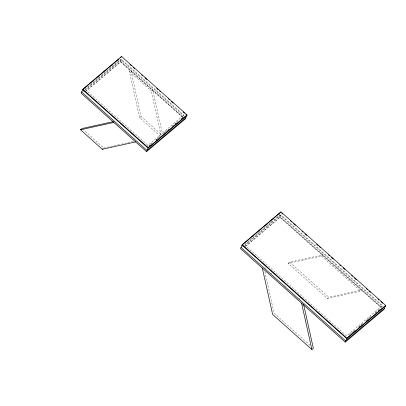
<?xml version="1.0" encoding="UTF-8"?>
<svg xmlns="http://www.w3.org/2000/svg" width="406" height="406" viewBox="0 0 406 406"><rect width="100%" height="100%" fill="white"/><g stroke="black" fill="none" stroke-linecap="round" stroke-linejoin="round"><path stroke-width="0.3" stroke-dasharray="2.03 1.52" d="M84.935 89.954L119.907 60.403L120.415 59.215L184.446 116.41M85.184 91.837L120.592 61.905L121.607 59.535L183.781 115.071L182.766 117.441L179.894 119.866M147.079 147.297L147.896 145.399L183.781 115.071M244.341 245.376L279.308 215.825L279.815 214.642L382.64 306.479M245.544 246.452L279.998 217.332L281.013 214.962L382.452 305.566L381.64 307.459M84.966 89.173L92.629 82.697M93.111 82.291L120.415 59.215M82.545 91.979L84.458 90.36M121.607 59.535L85.722 89.868L147.896 145.399M85.26 91.66L120.668 61.732L182.842 117.263L180.929 118.882M160.548 136.37L139.659 117.715L129.357 71.375L130.813 70.142L141.115 116.486L162.004 135.142M161.065 135.345L151.174 90.858L152.626 89.63L162.517 134.117M139.659 117.715L141.115 116.486M148.865 145.977L152.214 143.151M156.046 139.913L160.35 136.274M164.181 133.036L169.444 128.59M171.834 126.565L178.056 121.308M148.794 146.155L152.143 143.323M155.97 140.085L157.883 138.471M158.36 138.065L159.319 137.253M163.146 134.021L165.059 132.402M165.541 131.996L167.455 130.382M167.932 129.976L168.891 129.169M172.24 126.337L177.026 122.292M244.848 244.194L270.234 222.737M270.716 222.331L279.815 214.642M242.423 247L243.864 245.782M281.013 214.962L245.122 245.295L346.562 335.899L382.452 305.566M245.62 246.275L280.069 217.159L381.513 307.763M288.158 263.398L289.61 262.169L322.937 254.795L321.481 256.024L288.158 263.398L327.424 298.471L360.751 291.097L362.208 289.869L328.88 297.243L327.424 298.471M349.931 334.453L355.194 330.007M358.544 327.175L362.847 323.536M366.679 320.298L371.942 315.848M375.291 313.021L380.554 308.57M348.896 335.437L355.118 330.179M358.468 327.348L360.381 325.729M360.863 325.328L361.817 324.516M365.649 321.283L367.562 319.664M368.039 319.258L369.952 317.639M370.429 317.238L371.388 316.426M375.215 313.193L379.524 309.555M133.396 141.496L103.774 148.048L83.347 129.808M119.907 60.403L182.994 116.75M120.592 61.905L182.766 117.441M129.357 71.375L151.174 90.858M279.308 215.825L382.132 307.667M279.998 217.332L380.965 307.515M321.481 256.024L360.751 291.097M289.61 262.169L328.88 297.243M264.727 267.716L265.671 268.564M270.873 273.213L271.822 274.055M284.596 285.464L285.54 286.311M298.791 298.141L299.735 298.989M310.037 345.328L274.08 313.214L264.879 271.817"/><path stroke-width="0.61" d="M82.783 89.274L81.104 93.192L146.551 151.646L185.349 118.856L187.029 114.939L121.582 56.485L82.783 89.274L148.231 147.728L146.551 151.646M121.582 56.485L120.47 57.657M242.189 244.701L240.509 248.619L345.222 342.141L384.02 309.352L385.7 305.434L280.988 211.907L242.189 244.701L346.902 338.223L345.222 342.141M280.988 211.907L242.032 245.062L346.744 338.589L385.543 305.794M119.034 58.87L82.631 89.64L148.073 148.094L186.872 115.299L185.933 114.456M135.645 141.907L102.317 149.281L80.5 129.793L81.956 128.565L113.431 121.602M102.317 149.281L103.043 148.662M148.231 147.728L187.029 114.939M185.857 117.669L147.058 150.464L81.611 92.01M262.322 268.102L272.629 314.447L311.894 349.515L313.351 348.287L303.597 304.414M346.902 338.223L385.7 305.434M384.528 308.164L345.729 340.959L241.017 247.432M80.5 129.793L113.827 122.419M129.905 64.417L131.316 65.676M133.198 67.36L134.609 68.619M141.674 74.927L142.618 75.77M144.967 77.871L146.855 79.556M156.741 88.386L158.152 89.65M159.563 90.908L160.507 91.751M168.51 98.902L169.454 99.739M171.337 101.424L173.22 103.104M183.106 111.934L184.522 113.198M281.774 213.114L282.718 213.957M290.265 220.697L291.681 221.96M293.568 223.645L295.451 225.33M302.059 231.227L303.003 232.07M304.886 233.754L306.774 235.439M316.68 244.29L318.096 245.554M319.507 246.818L320.451 247.66M328.469 254.821L329.413 255.663M331.301 257.348L333.189 259.033M339.792 264.93L340.735 265.773M343.095 267.879L344.978 269.564M351.586 275.466L352.525 276.308M354.413 277.993L356.301 279.678M366.207 288.524L367.623 289.788M369.034 291.051L370.45 292.315M377.996 299.055L378.94 299.897M380.828 301.582L382.716 303.267M301.592 303.175L311.894 349.515"/></g></svg>
